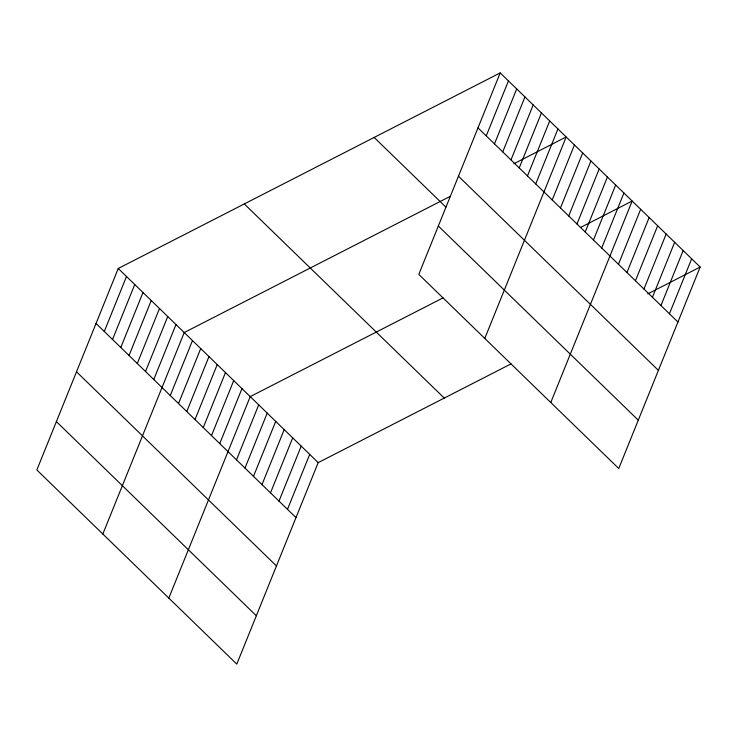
<?xml version="1.0" encoding="UTF-8"?>
<svg xmlns="http://www.w3.org/2000/svg" width="737" height="737" viewBox="0 0 737 737"><rect width="100%" height="100%" fill="white"/><g stroke="black" fill="none" stroke-linecap="round" stroke-linejoin="round"><path stroke-width="1.11" d="M500.202 72.899L418.8 274.376L618.748 468.52L700.15 267.043L500.202 72.899L118.252 268.48L36.85 469.957L236.798 664.101L318.2 462.624L511.027 363.885M104.285 331.466L126.497 276.486M112.531 339.481L134.751 284.5M120.785 347.486L142.996 292.506M129.03 355.492L151.242 300.512M137.275 363.507L159.487 308.527M145.53 371.512L167.741 316.532M153.775 379.518L175.986 324.538M102.83 534.021L184.232 332.544L449.837 196.539M170.265 395.539L192.486 340.558M178.52 403.544L200.731 348.564M186.765 411.55L208.976 356.57M195.01 419.565L217.222 364.585M203.265 427.571L225.476 372.59M211.51 435.576L233.721 380.596M219.755 443.591L241.966 388.611M168.819 598.094L250.221 396.617L443.048 297.877M236.503 459.851L258.715 404.871M244.997 468.096L267.209 413.116M253.5 476.351L275.712 421.371M261.994 484.605L284.206 429.625M270.488 492.85L292.709 437.87M278.991 501.105L301.203 446.125M287.485 509.359L309.706 454.379M486.236 135.884L508.447 80.904M494.481 143.899L516.701 88.919M502.735 151.905L524.947 96.925M510.981 159.911L533.192 104.93M519.226 167.925L541.437 112.936M527.48 175.931L549.691 120.951M535.725 183.937L557.937 128.957M484.78 338.44L566.182 136.962L513.827 163.78M552.216 199.957L574.436 144.977M560.47 207.963L582.681 152.983M568.715 215.969L590.927 160.988M576.96 223.984L599.172 169.003M585.215 231.989L607.426 177.009M593.46 239.995L615.671 185.015M601.705 248.01L623.917 193.03M550.769 402.513L632.171 201.035L580.784 227.346M618.454 264.27L640.665 209.29M626.947 272.515L649.159 217.535M635.451 280.769L657.662 225.789M643.945 289.024L666.156 234.044M652.448 297.269L674.659 242.289M660.942 305.523L683.153 250.543M669.436 313.778L691.656 258.798M647.795 293.851L700.15 267.043M477.991 127.879L677.939 322.023M458.46 176.226L658.408 370.37M374.156 137.441L445.913 207.115M438.331 226.029L638.279 420.173M244.297 203.937L444.245 398.081M118.252 268.48L318.2 462.624M96.04 323.46L295.988 517.604M76.51 371.807L276.458 565.952M56.381 421.61L256.329 615.754"/></g></svg>
